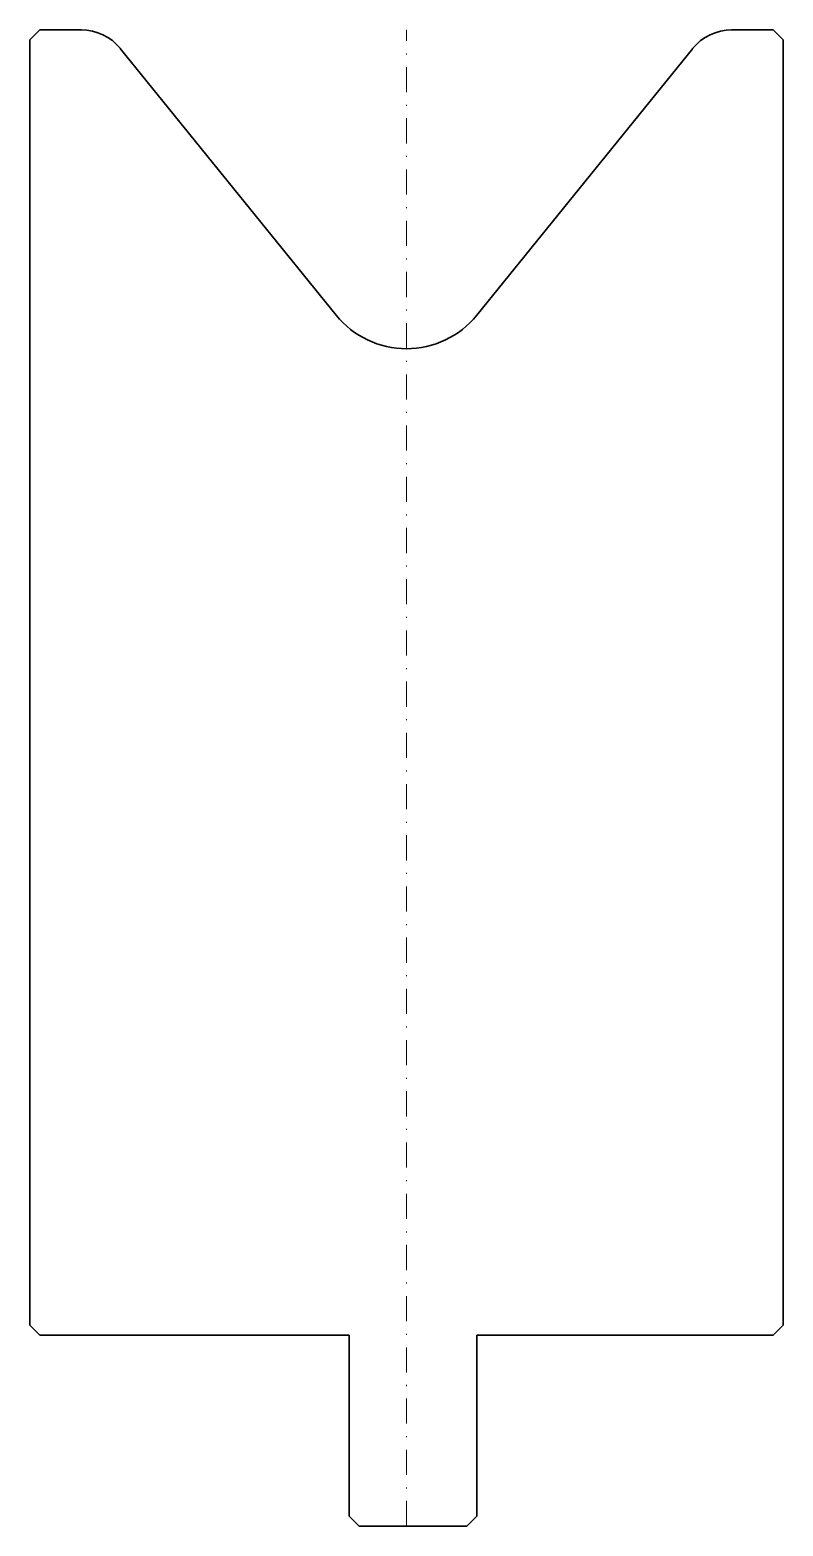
# Model space of a CAD drawing. Header units: millimetres. Extents: x -38 to 38, y -149 to 0.
import ezdxf

# ---------------------------------------------------------------- set-up
doc = ezdxf.new("R2010")
doc.units = ezdxf.units.MM
doc.header["$LTSCALE"] = 5
doc.linetypes.add('AUSGEZOGEN', pattern=[0])
doc.linetypes.add('DASHDOT', pattern=[1, 0.5, -0.25, 0, -0.25])
doc.layers.add('2', color=7, linetype='Continuous')

msp = doc.modelspace()

# ---------------------------------------------------------------- linework, layer by layer
at = {"layer": '2', "color": 7, "linetype": 'AUSGEZOGEN', "lineweight": 35}
for p, q in [((-37.5, -1), (-36.5, 0)), ((-36.5, 0), (-32.38, 0)), ((32.38, 0), (36.5, 0)), ((36.5, 0), (37.5, -1)), ((-37.5, -129), (-37.5, -1)), ((37.5, -1), (37.5, -129)), ((-28.5, -1.85), (-6.99, -28.41)), ((6.99, -28.41), (28.5, -1.85)), ((-36.5, -130), (-37.5, -129)), ((37.5, -129), (36.5, -130)), ((-5.7, -130), (-36.5, -130)), ((-5.7, -148), (-5.7, -130)), ((36.5, -130), (7, -130)), ((7, -130), (7, -148)), ((-4.7, -149), (-5.7, -148)), ((6, -149), (-4.7, -149)), ((7, -148), (6, -149))]:
    msp.add_line(p, q, dxfattribs=at)
at = {"layer": '2', "color": 7, "linetype": 'DASHDOT', "lineweight": 18}
msp.add_line((0, -149), (0, 0), dxfattribs=at)
at = {"layer": '2', "color": 7, "linetype": 'AUSGEZOGEN', "lineweight": 35}
for centre, radius, start, end in [((-32.38, -5), 5, 39, 90), ((32.38, -5), 5, 90, 141), ((0, -22.75), 9, 219, 321)]:
    msp.add_arc(centre, radius, start, end, dxfattribs=at)

doc.saveas('drawing.dxf')
